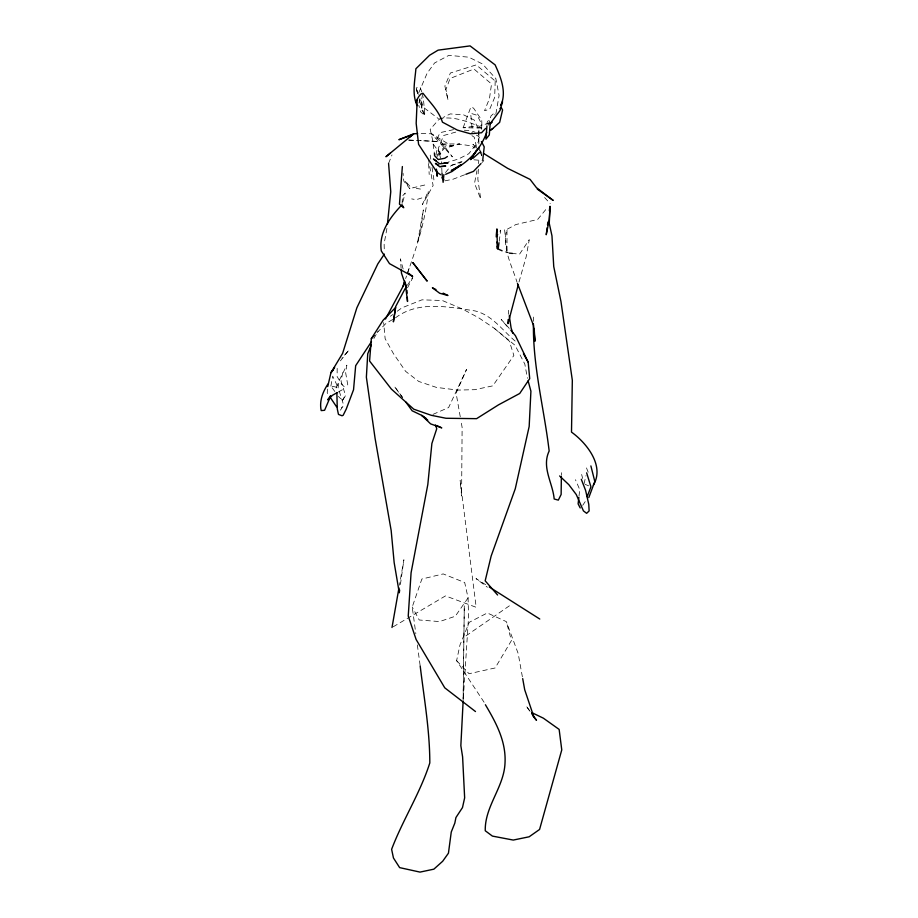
<?xml version="1.0" encoding="UTF-8"?>
<svg xmlns="http://www.w3.org/2000/svg" width="918" height="918" viewBox="0 0 918 918"><rect width="100%" height="100%" fill="white"/><g stroke="black" fill="none" stroke-linecap="round" stroke-linejoin="round"><path stroke-width="0.69" stroke-dasharray="4.59 3.44" d="M478.886 143.954L478.898 130.058L474.147 120.028L463.51 114.796L450.222 113.912L443.245 117.424M337.17 368.359L337.113 376.529L341.703 384.275L345.696 388.119M481.686 129.323L481.732 124.274L477.245 115.335L470.647 113.258L472.426 131.274L475.065 132.158M463.142 698.827L464.29 605.65L463.108 701.696L468.536 617.103L468.088 597.882L464.692 582.528L443.21 573.922L421.867 579.029L412.228 607.005L415.831 633.695M561.38 475.421L561.414 472.701M508.308 314.289L508.446 310.284M478.898 130.058L478.381 141.67L468.788 153.742L458.392 159.055L448.168 162.096M402.095 203.475L402.52 195.913L405.228 193.055L402.382 203.44M478.37 169.199L477.83 178.987L480.734 199.103L474.526 183.29L476.947 170.645M487.033 124.618L487.24 121.968L490.614 117.745M327.531 389.083L327.21 392.847L328.782 395.188M579.006 496.087L579.74 489.604L575.46 479.712M499.197 241.296L500.735 230.143L499.185 232.357M400.42 584.536L403.886 559.773L399.433 585.168M545.705 209.671L537.627 219.482L515.836 224.566L506.966 229.351C501.698 247.585 511.751 265.061 516.995 282.113M347.761 384.952L345.673 372.869L346.855 365.146L339.155 380.545L338.076 387.488L343.676 405.136L340.199 410.53L341.966 407.167M495.881 113.855L499.094 95.529L495.858 78.65L482.501 63.962L468.765 57.18L448.856 55.367L434.57 62.986L427.111 73.268L418.287 93.865M386.926 228.433L384.126 243.775L384.309 251.521M330.87 386.076L332.706 376.151L338.076 387.488L330.87 386.076L335.059 391.802M478.301 163.622L478.84 160.811M342.735 372.697L341.037 381.188L345.581 395.52L342.471 400.512L338.398 396.381M484.084 702.236L456.613 660.639L459.964 644.998L469.259 622.301L487.32 612.983L506.346 621.635L518.188 653.547L522.445 677.232M435.958 154.832L437.289 148.624L442.579 156.427M418.975 103.114L420.054 98.123L423.152 107.154L438.448 118.697M422.693 94.37L421.81 98.18L421.936 108.186L424.942 115.565L420.593 111.847L418.815 105.329M584.009 483.866L585.982 475.593M519.003 281.998L526.163 256.788L529.238 239.724L519.577 254.137L512.474 253.437M488.399 125.169L491.015 115.875L494.561 112.742L494.928 115.083M409.095 268.251L406.938 274.746C416.52 247.585 425.745 220.091 428.27 191.208L422.395 204.611L433.112 185.551L428.511 159.548M405.641 278.602L406.513 276.008M463.131 127.751L470.9 106.901L473.585 108.163L481.778 120.247L481.904 128.015L463.131 127.751L472.655 126.466L481.904 128.015M388.578 163.438L392.009 154.89M336.126 387.947L339.155 380.545M437.129 138.79L440.032 132.651L456.051 129.094M407.535 287.793L412.733 277.81M342.471 400.512L344.055 397.54M373.913 338.501L378.032 331.111M582.712 505.348L585.202 501.63M407.363 285.246L412.549 277.523M468.088 597.882L455.271 616.253L439.561 621.578L419.216 619.994L412.228 607.005M340.394 360.854L349.001 350.033L341.898 358.077M445.517 172.561L451.22 165.447L462.19 161.304M436.991 156.53L444.358 148.418L459.264 144.115L471.588 145.928L474.847 147.982M436.876 155.199L444.369 147.006L459.654 143.942L440.043 143.942L452.092 146.203L431.563 133.776L418.906 133.5M481.939 162.589L483.82 160.627L472.908 159.721M377.091 332.637L385.721 323.652L394.247 318.557M390.379 316.251L392.663 314.587M397.23 311.236L401.797 307.897L421.993 299.83L442.304 300.507L462.511 309.033L478.817 317.88L494.251 328.277L515.078 345.317L524.821 364.09L527.437 378.296M466 635.864L510.431 605.1M395.474 317.835C418.413 300.37 448.673 306.979 474.927 310.892C493.253 315.333 503.236 331.834 517.339 342.827M393.225 626.776L445.471 595.908L476.178 607.291L460.136 480.366L461.593 495.927L462.121 427.421L460.916 420.559M338.375 391.963L343.114 389.324M442.086 118.009L438.597 119.753L430.198 129.346L433.698 144.769L440.72 154.534M433.032 414.351L448.604 407.569L466.528 369.461L456.108 393.145L460.675 419.193M464.6 174.787L453.182 179.171L444.805 180.88M489.42 122.805L479.299 126.351C466.654 121.325 453.699 116.116 439.745 118.617M421.855 197.932L416.221 199.699L411.666 198.908M451.22 165.447L461.593 162.337M455.73 132.1L443.635 135.497L438.311 148.418L441.547 162.888M424.747 185.011L412.698 187.857L420.455 189.074M408.751 140.029L438.586 141.521L420.157 140.683M408.82 140.167L418.746 140.615M464.313 130.207L468.937 130.585L473.022 133.294M509.628 253.161L503.271 251.314M585.156 484.36L588.633 485.84M476.408 135.13L478.657 136.357L480.871 140.5M485.656 584.697L476.04 578.592L487.389 587.222M471.921 135.635L474.262 137.252L476.476 146.628M494.251 328.277L509.341 341.129L513.873 355.45L492.794 385.858L474.709 389.68L457.864 390.093L436.36 387.385L418.792 381.475L405.653 371.388L393.432 353.614L385.135 338.673L383.655 322.608M479.035 147.27L480.286 151.401L482.386 153.272M475.811 147.041L472.908 144.344L478.439 149.634M479.666 150.644L481.594 152.445M456.613 660.639L469.052 673.72L495.146 667.96L511.418 640.592L506.346 621.635M544.604 197.519L550.261 203.693M409.83 186.228L404.999 180.731L409.887 188.752L403.828 181.11L403.025 173.169M509.054 328.139L501.182 319.407L509.215 328.942M402.486 397.276L394.419 386.444L402.486 397.505M530.088 711.404L526.094 705.873L529.904 711.175M586.487 467.916L588.931 474.113M480.791 152.721L481.801 155.36M421.81 91.949L420.042 87.084L416.21 87.91L417.644 94.646M422.039 110.367L424.942 115.565L423.209 96.746M419.147 100.051L421.936 108.186L419.951 99.614M418.287 94.416L416.21 87.91L417.61 93.934M480.286 151.401L481.698 156.335M403.128 268.997L400.397 258.842L401.086 267.953M581.645 474.48L582.655 478.507M430.198 155.108L430.817 159.204M432.057 167.42L434.317 182.464M417.346 644.929L420.192 665.998M433.147 144.046L434.203 152.445M504.613 229.81L507.046 252.335L506.966 229.351M533.427 317.054L533.702 321.311M428.603 163.599L429.199 174.489M441.776 168.132L442.006 173.376M495.204 81.059L494.676 97.446L489.696 109.242L484.543 110.711L489.443 98.674L491.532 83.997L473.963 69.011L450.061 78.489L445.953 89.516L448.064 100.269L444.874 86.017L450.405 73.004L476.27 64.88L495.204 81.059M423.313 210.038L420.742 230.246L417.701 241.916L423.313 210.038M440.078 140.626L431.563 133.776L452.39 156.852L440.078 140.626"/><path stroke-width="1.38" d="M533.427 323.802C532.819 366.752 544.156 408.613 549.159 451.002C541.39 467.388 552.774 482.822 554.174 499.002L558.328 500.115L561.139 494.458L561.357 476.775M508.136 319.625L508.01 323.618L518.28 284.729M463.108 701.696L460.847 745.668L462.603 756.868L464.646 797.845L462.488 807.576L455.936 817.536L454.823 823.102L451.254 832.041L448.443 853.189L442.671 861.268L433.847 869.174L420.008 872.1L399.64 867.625L393.455 857.986L391.619 849.311C402.738 819.946 420.192 793.118 429.808 762.938C429.796 730.476 424.07 698.196 420.192 665.998M550.111 206.493L549.239 223.315L551.97 235.869L553.738 266.541L560.978 301.586L572.327 380.281L571.501 432.114C586.843 443.164 604.882 466 593.349 485.174M417.174 100.234L416.175 123.368L418.585 144.344L436.784 172.045L440.571 174.753M550.077 206.435L549.171 220.182L546.233 234.733L547.151 227.675M486.93 125.938L485.932 139.169L489.305 134.946L490.212 123.035M405.136 288.562L395.658 306.589L393.386 321.862L395.647 307.461L383.116 320.233L371.342 338.627L369.575 361.004L391.401 389.117L413.8 409.21L431.334 415.315L445.976 418.264L476.58 418.665L498.497 404.861L519.714 393.478L529.709 378.618L528.183 362.231L515.411 335.655L510.867 330.285M327.737 386.57L330.928 372.742L342.621 353.35L356.861 307.805L377.803 263.925L384.367 254.102M443.887 174.592L443.119 182.326L442.006 173.376M496.236 235.478L496.925 228.903L497.407 248.686L502.1 250.786M482.753 160.03L484.211 146.857L481.422 141.533M578.856 497.384L578.122 503.867L580.21 507.952M387.407 224.359L390.77 191.759L388.578 163.438M402.359 166.548L399.456 204.186L403.748 207.755L402.027 204.737C390.242 217.061 378.514 232.816 381.291 250.924L389.484 263.627L412.664 276.421L408.43 273.128M547.518 224.853L547.885 222.03M549.343 210.75L549.893 206.516M499.002 242.696L498.233 248.273L497.051 241.893M399.651 590.045L399.273 592.787L394.155 562.562L391.171 530.581L375.083 438.322L366.374 377.183L367.739 353.786L371.342 344.87M392.009 627.499L398.94 587.99M385.48 319.028L403.059 286.359L404.781 281.183M403.059 286.359L404.345 282.492M587.118 496.695L590.951 486.827L586.636 472.839M330.664 396.06L324.582 410.3L321.208 410.587C319.166 401.292 322.78 391.722 327.956 384.057M486.747 132.284C480.676 149.198 467.813 163.415 451.266 170.599L460.939 164.815L452.058 171.505L445.666 174.317M588.794 497.59L594.807 481.48L590.882 465.919M500.792 105.467C506.92 92.156 500.769 77.284 495.123 64.88L470.073 45.9L438.104 50.146L429.567 55.275L415.9 68.747C414.913 80.669 411.769 94.313 417.139 105.616M500.608 105.536L502.536 101.772L500.035 110.481L490.074 123.827L492.163 122.266M371.469 341.657L355.668 365.697L353.545 389.737L346.201 409.187L343.148 415.28L342.035 415.762L338.467 414.408L337.273 408.877L336.86 392.56M470.67 159.606L476.385 150.46M470.624 159.457L479.035 147.27M330.469 395.819L327.715 399.846L332.442 395.279L337.193 392.629M496.11 236.798L497.648 234.572M334.634 367.418L330.928 372.742L333.509 369.495M415.659 101.737L419.033 96.195L420.972 93.946L422.969 93.269C430.003 102.506 438.758 110.653 442.453 122.163L457.382 130.115L470.509 133.798L481.594 132.731L485.622 128.394M479.678 152.331L472.873 158.378M480.998 163.565L473.481 171.391L465.874 174.305M371.342 338.627L374.223 335.632M491.245 129.908L499.656 122.346L502.582 109.976L501.457 107.899L499.977 108.45M390.219 153.203L385.939 156.737L413.743 133.776L417.621 133.569M409.474 137.298L413.743 133.776L398.894 139.708L412.618 134.751M447.433 156.508L444.771 158.252L438.184 159.525L434.57 155.647L434.432 153.18M489.661 130.482L492.874 128.474M440.778 166.387L445.689 166.043L439.825 166.869L435.43 163.415L438.632 165.206M443.991 163.094L448.099 162.819L439.653 163.817L433.388 159.055L436.268 160.788M509.628 253.161L512.474 253.437M436.727 425.527L441.765 427.88L430.611 423.875L421.729 415.384L412.159 410.794L405.71 401.935M531.717 712.597L543.341 718.163L559.142 729.408L561.77 749.891L539.577 829.459L529.147 836.791L513.254 840.062L492.392 836.091L485.255 830.756C484.681 806.371 503.89 787.357 505.003 763.34C506.277 741.537 496.145 722.879 485.392 704.726M435.981 289.56L432.389 287.782L439.676 293.244L447.961 295.516L443.176 293.14M483.889 153.604L507.631 168.35L530.076 179.389L536.387 187.593L553.198 200.411L537.248 189.074M489.271 586.981L539.773 619.03M426.308 418.574L421.729 415.384L427.765 420.146M475.49 711.542L444.76 687.823L416.118 639.49L408.235 616.035L411.08 572.786L427.822 484.509L431.885 443.497L436.738 428.729L435.465 424.942M559.624 475.949L568.827 484.67L576.263 494.55L583.435 510.89L586.625 513.323L589.126 510.947L588.771 504.349L585.604 490.419L581.301 479.276M441.937 177.794L443.853 179.848M497.602 595.002L485.174 580.819L491.164 556.021L515.273 488.743L529.17 426.48L530.914 391.194L528.125 380.878M533.22 716.304L536.491 720.251L531.694 713.607M330.342 397.517L336.596 406.858M523.444 353.74L528.183 362.231M517.465 283.387L533.45 325.27L534.987 341.198L534.161 328.414M406.433 287.724L401.476 273.162L401.189 269.249M533.714 716.488L524.706 689.762L522.698 678.62M512.795 333.188L511.096 327.933L509.26 315.723M405.504 283.685L406.192 286.37M436.325 169.222L437.209 176.222L436.417 169.44M405.159 282.342L407.523 301.46L407.317 297.317M497.12 246.047L497.407 248.686M406.961 290.421L407.099 293.186M427.008 280.942L412.882 262.72L427.008 280.942"/></g></svg>
